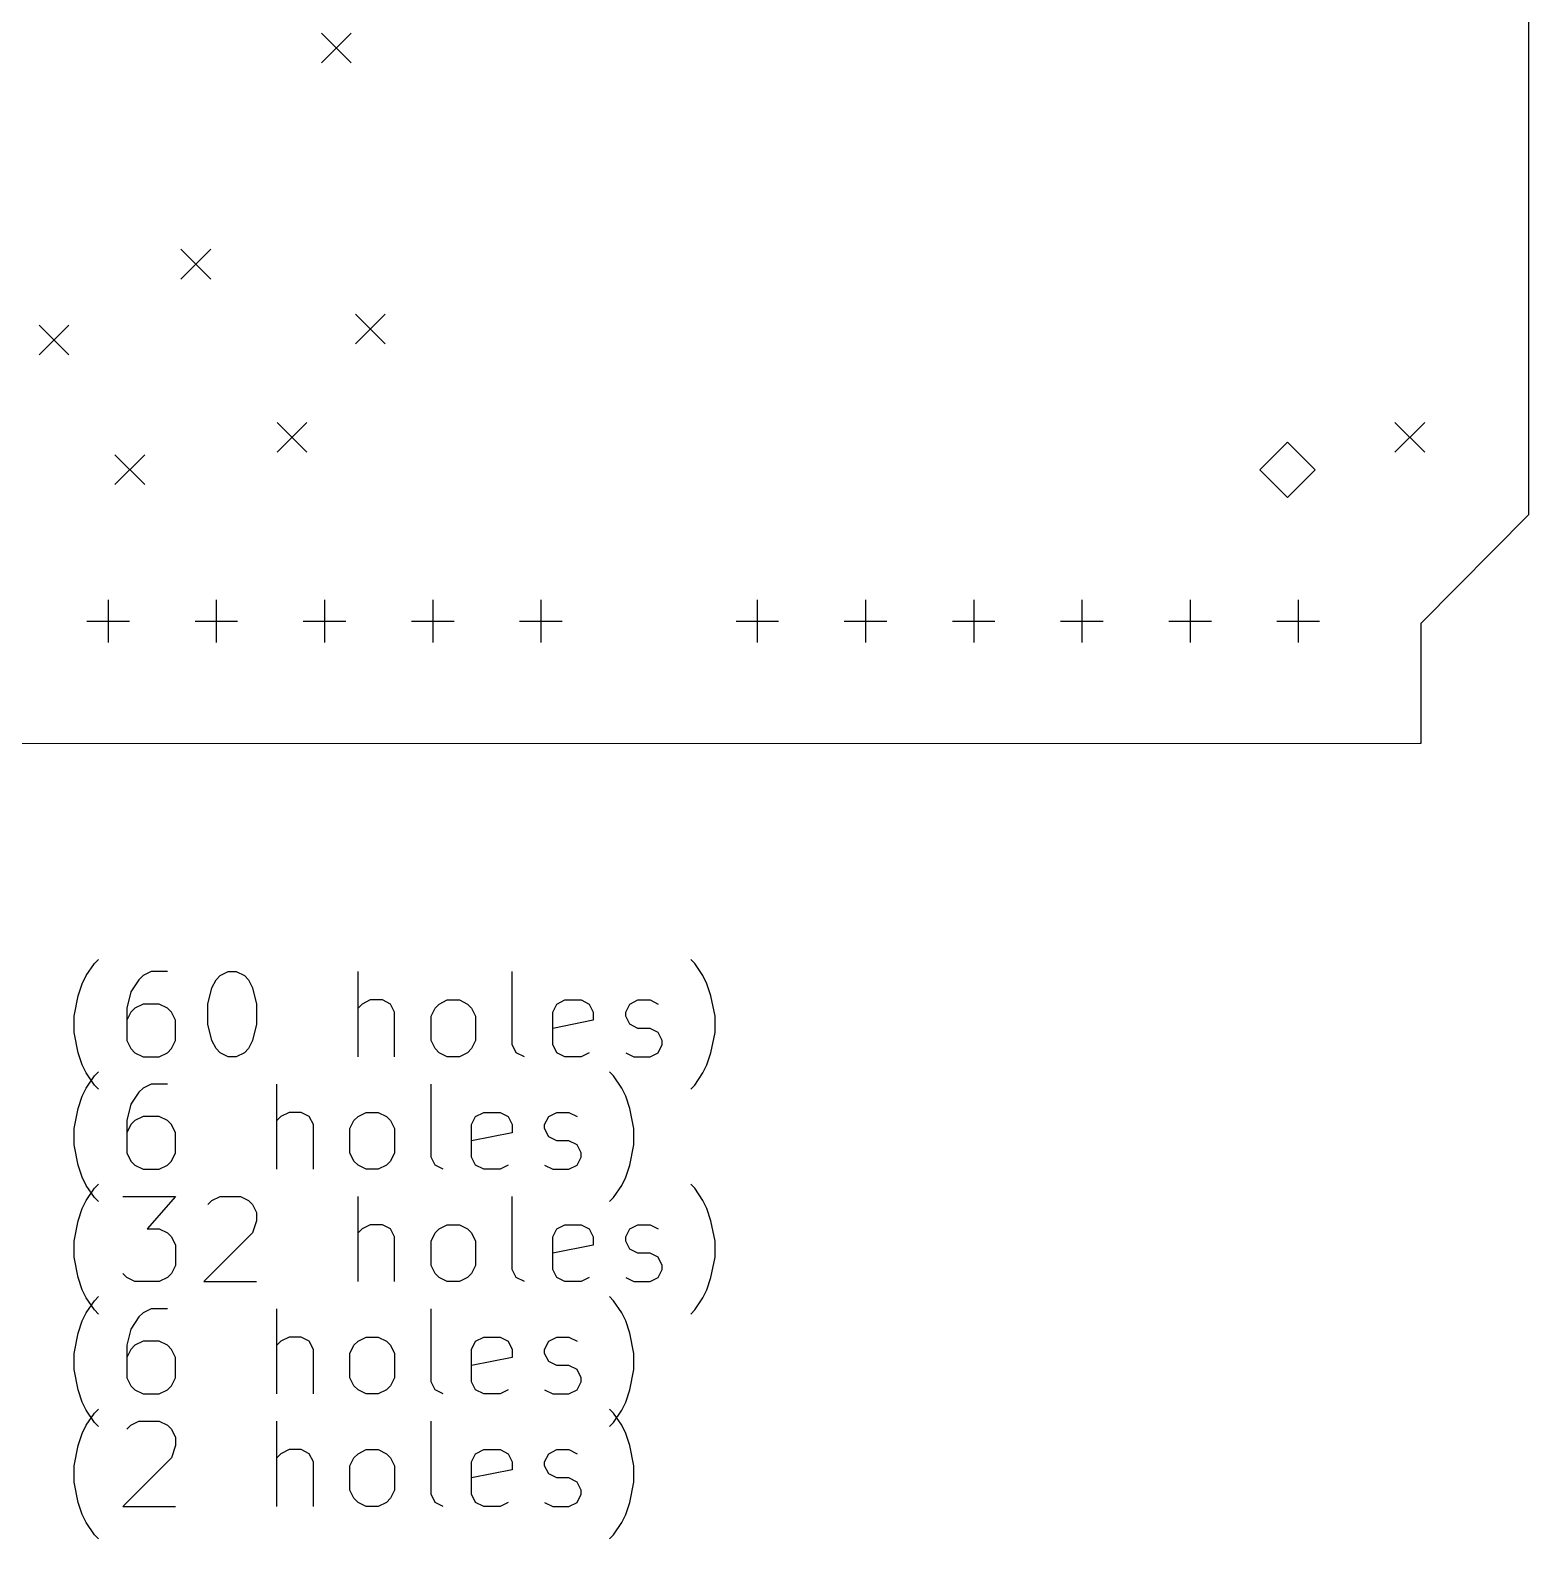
# Model space of a CAD drawing. Extents: x 89.8 to 160.4, y -127.5 to -54.8.
# Drawn here: x 125.17 to 160.35, y -127.47 to -92.04 of the extents above; entities that cross this region are included whole.
import ezdxf

# ---------------------------------------------------------------- set-up
doc = ezdxf.new("R2010")
doc.units = 0
doc.layers.add('BLACK', color=7, linetype='CONTINUOUS')

msp = doc.modelspace()

# ---------------------------------------------------------------- linework, layer by layer
at = {"layer": 'BLACK', "linetype": 'CONTINUOUS'}
for p, q in [((160.352, -103.416), (160.352, -70.576)), ((132.01, -92.106), (132.709, -92.806)), ((132.709, -92.106), (132.01, -92.806)), ((128.707, -97.186), (129.407, -97.886)), ((129.407, -97.186), (128.707, -97.886)), ((132.807, -98.7067), (133.507, -99.4067)), ((133.507, -98.7067), (132.807, -99.4067)), ((125.38, -98.964), (126.08, -99.664)), ((126.08, -98.964), (125.38, -99.664)), ((130.968, -101.25), (131.668, -101.95)), ((131.668, -101.25), (130.968, -101.95)), ((157.208, -101.25), (157.909, -101.95)), ((157.909, -101.25), (157.208, -101.95)), ((127.158, -102.012), (127.858, -102.712)), ((127.858, -102.012), (127.158, -102.712)), ((154.686, -101.712), (154.036, -102.362)), ((155.336, -102.362), (154.686, -101.712)), ((154.036, -102.362), (154.686, -103.012)), ((154.686, -103.012), (155.336, -102.362)), ((157.822, -105.966), (160.352, -103.416)), ((127, -105.418), (127, -106.418)), ((129.54, -105.418), (129.54, -106.418)), ((132.08, -105.418), (132.08, -106.418)), ((134.62, -105.418), (134.62, -106.418)), ((137.16, -105.418), (137.16, -106.418)), ((142.24, -105.418), (142.24, -106.418)), ((144.78, -105.418), (144.78, -106.418)), ((147.32, -105.418), (147.32, -106.418)), ((149.86, -105.418), (149.86, -106.418)), ((152.4, -105.418), (152.4, -106.418)), ((154.94, -105.418), (154.94, -106.418)), ((126.5, -105.918), (127.5, -105.918)), ((129.04, -105.918), (130.04, -105.918)), ((131.58, -105.918), (132.58, -105.918)), ((134.12, -105.918), (135.12, -105.918)), ((136.66, -105.918), (137.66, -105.918)), ((141.74, -105.918), (142.74, -105.918)), ((144.28, -105.918), (145.28, -105.918)), ((146.82, -105.918), (147.82, -105.918)), ((149.36, -105.918), (150.36, -105.918)), ((151.9, -105.918), (152.9, -105.918)), ((154.44, -105.918), (155.44, -105.918)), ((157.822, -108.786), (157.822, -105.966)), ((91.102, -108.796), (157.802, -108.786)), ((157.802, -108.786), (157.822, -108.786)), ((126.485, -114.246), (126.676, -113.96)), ((126.676, -113.96), (126.771, -113.865)), ((140.771, -113.96), (140.676, -113.865)), ((140.962, -114.246), (140.771, -113.96)), ((126.295, -114.722), (126.39, -114.436)), ((126.39, -114.436), (126.485, -114.246)), ((127.723, -114.341), (127.533, -114.627)), ((127.819, -114.246), (127.723, -114.341)), ((128.009, -114.151), (127.819, -114.246)), ((128.39, -114.151), (128.009, -114.151)), ((129.438, -114.532), (129.533, -114.341)), ((129.533, -114.341), (129.628, -114.246)), ((129.628, -114.246), (129.819, -114.151)), ((129.819, -114.151), (130.009, -114.151)), ((130.009, -114.151), (130.2, -114.246)), ((130.2, -114.246), (130.295, -114.341)), ((130.295, -114.341), (130.39, -114.532)), ((132.866, -116.151), (132.866, -114.151)), ((136.485, -115.865), (136.485, -114.151)), ((141.057, -114.436), (140.962, -114.246)), ((141.152, -114.722), (141.057, -114.436)), ((126.2, -115.198), (126.295, -114.722)), ((127.533, -114.627), (127.438, -115.008)), ((129.342, -114.913), (129.438, -114.532)), ((130.39, -114.532), (130.485, -114.913)), ((141.247, -115.198), (141.152, -114.722)), ((127.438, -115.008), (127.438, -115.77)), ((127.533, -115.103), (127.438, -115.294)), ((127.628, -115.008), (127.533, -115.103)), ((127.819, -114.913), (127.628, -115.008)), ((128.2, -114.913), (127.819, -114.913)), ((128.39, -115.008), (128.2, -114.913)), ((128.485, -115.103), (128.39, -115.008)), ((128.581, -115.294), (128.485, -115.103)), ((129.342, -115.389), (129.342, -114.913)), ((130.485, -114.913), (130.485, -115.389)), ((132.962, -114.913), (132.866, -115.008)), ((133.152, -114.817), (132.962, -114.913)), ((133.438, -114.817), (133.152, -114.817)), ((133.628, -114.913), (133.438, -114.817)), ((133.723, -115.103), (133.628, -114.913)), ((133.723, -116.151), (133.723, -115.103)), ((134.581, -115.198), (134.676, -115.008)), ((134.676, -115.008), (134.771, -114.913)), ((134.771, -114.913), (134.962, -114.817)), ((134.962, -114.817), (135.247, -114.817)), ((135.247, -114.817), (135.438, -114.913)), ((135.438, -114.913), (135.533, -115.008)), ((135.533, -115.008), (135.628, -115.198)), ((137.438, -115.103), (137.533, -114.913)), ((137.438, -115.865), (137.438, -115.103)), ((137.533, -114.913), (137.723, -114.817)), ((137.723, -114.817), (138.104, -114.817)), ((138.104, -114.817), (138.295, -114.913)), ((138.295, -114.913), (138.39, -115.103)), ((138.39, -115.103), (138.39, -115.294)), ((139.152, -115.103), (139.247, -114.913)), ((139.152, -115.198), (139.152, -115.103)), ((139.247, -114.913), (139.438, -114.817)), ((139.438, -114.817), (139.723, -114.817)), ((139.723, -114.817), (139.914, -114.913)), ((126.2, -115.579), (126.2, -115.198)), ((128.581, -115.77), (128.581, -115.294)), ((129.438, -115.77), (129.342, -115.389)), ((130.485, -115.389), (130.39, -115.77)), ((134.581, -115.77), (134.581, -115.198)), ((135.628, -115.198), (135.628, -115.77)), ((138.39, -115.294), (137.438, -115.484)), ((139.247, -115.389), (139.152, -115.198)), ((139.438, -115.484), (139.247, -115.389)), ((139.723, -115.484), (139.438, -115.484)), ((139.914, -115.579), (139.723, -115.484)), ((141.247, -115.579), (141.247, -115.198)), ((126.295, -116.056), (126.2, -115.579)), ((127.438, -115.77), (127.533, -115.96)), ((128.485, -115.96), (128.581, -115.77)), ((129.533, -115.96), (129.438, -115.77)), ((130.39, -115.77), (130.295, -115.96)), ((134.676, -115.96), (134.581, -115.77)), ((135.628, -115.77), (135.533, -115.96)), ((136.581, -116.056), (136.485, -115.865)), ((137.533, -116.056), (137.438, -115.865)), ((140.009, -115.77), (139.914, -115.579)), ((139.914, -116.056), (140.009, -115.865)), ((140.009, -115.865), (140.009, -115.77)), ((141.152, -116.056), (141.247, -115.579)), ((126.39, -116.341), (126.295, -116.056)), ((127.533, -115.96), (127.628, -116.056)), ((127.628, -116.056), (127.819, -116.151)), ((127.819, -116.151), (128.2, -116.151)), ((128.2, -116.151), (128.39, -116.056)), ((128.39, -116.056), (128.485, -115.96)), ((129.628, -116.056), (129.533, -115.96)), ((129.819, -116.151), (129.628, -116.056)), ((130.009, -116.151), (129.819, -116.151)), ((130.2, -116.056), (130.009, -116.151)), ((130.295, -115.96), (130.2, -116.056)), ((134.771, -116.056), (134.676, -115.96)), ((134.962, -116.151), (134.771, -116.056)), ((135.247, -116.151), (134.962, -116.151)), ((135.438, -116.056), (135.247, -116.151)), ((135.533, -115.96), (135.438, -116.056)), ((136.771, -116.151), (136.581, -116.056)), ((137.723, -116.151), (137.533, -116.056)), ((138.104, -116.151), (137.723, -116.151)), ((138.295, -116.056), (138.104, -116.151)), ((139.152, -116.056), (139.342, -116.151)), ((139.342, -116.151), (139.723, -116.151)), ((139.723, -116.151), (139.914, -116.056)), ((141.057, -116.341), (141.152, -116.056)), ((126.485, -116.532), (126.39, -116.341)), ((126.676, -116.817), (126.485, -116.532)), ((126.676, -116.6), (126.771, -116.505)), ((138.866, -116.6), (138.771, -116.505)), ((140.771, -116.817), (140.962, -116.532)), ((140.962, -116.532), (141.057, -116.341)), ((126.39, -117.076), (126.485, -116.886)), ((126.485, -116.886), (126.676, -116.6)), ((126.771, -116.913), (126.676, -116.817)), ((127.819, -116.886), (127.723, -116.981)), ((128.009, -116.791), (127.819, -116.886)), ((128.39, -116.791), (128.009, -116.791)), ((130.962, -118.791), (130.962, -116.791)), ((134.581, -118.505), (134.581, -116.791)), ((139.057, -116.886), (138.866, -116.6)), ((139.152, -117.076), (139.057, -116.886)), ((140.676, -116.913), (140.771, -116.817)), ((126.295, -117.362), (126.39, -117.076)), ((127.533, -117.267), (127.438, -117.648)), ((127.723, -116.981), (127.533, -117.267)), ((139.247, -117.362), (139.152, -117.076)), ((126.2, -117.838), (126.295, -117.362)), ((127.819, -117.553), (127.628, -117.648)), ((128.2, -117.553), (127.819, -117.553)), ((128.39, -117.648), (128.2, -117.553)), ((131.057, -117.553), (130.962, -117.648)), ((131.247, -117.457), (131.057, -117.553)), ((131.533, -117.457), (131.247, -117.457)), ((131.723, -117.553), (131.533, -117.457)), ((131.819, -117.743), (131.723, -117.553)), ((132.771, -117.648), (132.866, -117.553)), ((132.866, -117.553), (133.057, -117.457)), ((133.057, -117.457), (133.342, -117.457)), ((133.342, -117.457), (133.533, -117.553)), ((133.533, -117.553), (133.628, -117.648)), ((135.533, -117.743), (135.628, -117.553)), ((135.628, -117.553), (135.819, -117.457)), ((135.819, -117.457), (136.2, -117.457)), ((136.2, -117.457), (136.39, -117.553)), ((136.39, -117.553), (136.485, -117.743)), ((137.247, -117.743), (137.342, -117.553)), ((137.342, -117.553), (137.533, -117.457)), ((137.533, -117.457), (137.819, -117.457)), ((137.819, -117.457), (138.009, -117.553)), ((139.342, -117.838), (139.247, -117.362)), ((126.2, -118.219), (126.2, -117.838)), ((127.438, -117.648), (127.438, -118.41)), ((127.533, -117.743), (127.438, -117.934)), ((127.628, -117.648), (127.533, -117.743)), ((128.485, -117.743), (128.39, -117.648)), ((128.581, -117.934), (128.485, -117.743)), ((128.581, -118.41), (128.581, -117.934)), ((131.819, -118.791), (131.819, -117.743)), ((132.676, -117.838), (132.771, -117.648)), ((132.676, -118.41), (132.676, -117.838)), ((133.628, -117.648), (133.723, -117.838)), ((133.723, -117.838), (133.723, -118.41)), ((135.533, -118.505), (135.533, -117.743)), ((136.485, -117.934), (135.533, -118.124)), ((136.485, -117.743), (136.485, -117.934)), ((137.247, -117.838), (137.247, -117.743)), ((137.342, -118.029), (137.247, -117.838)), ((139.342, -118.219), (139.342, -117.838)), ((126.295, -118.696), (126.2, -118.219)), ((137.533, -118.124), (137.342, -118.029)), ((137.819, -118.124), (137.533, -118.124)), ((138.009, -118.219), (137.819, -118.124)), ((138.104, -118.41), (138.009, -118.219)), ((139.247, -118.696), (139.342, -118.219)), ((126.39, -118.981), (126.295, -118.696)), ((127.438, -118.41), (127.533, -118.6)), ((127.533, -118.6), (127.628, -118.696)), ((127.628, -118.696), (127.819, -118.791)), ((128.2, -118.791), (128.39, -118.696)), ((128.39, -118.696), (128.485, -118.6)), ((128.485, -118.6), (128.581, -118.41)), ((132.771, -118.6), (132.676, -118.41)), ((132.866, -118.696), (132.771, -118.6)), ((133.057, -118.791), (132.866, -118.696)), ((133.533, -118.696), (133.342, -118.791)), ((133.628, -118.6), (133.533, -118.696)), ((133.723, -118.41), (133.628, -118.6)), ((134.676, -118.696), (134.581, -118.505)), ((134.866, -118.791), (134.676, -118.696)), ((135.628, -118.696), (135.533, -118.505)), ((135.819, -118.791), (135.628, -118.696)), ((136.39, -118.696), (136.2, -118.791)), ((137.247, -118.696), (137.438, -118.791)), ((137.819, -118.791), (138.009, -118.696)), ((138.009, -118.696), (138.104, -118.505)), ((138.104, -118.505), (138.104, -118.41)), ((139.152, -118.981), (139.247, -118.696)), ((126.485, -119.172), (126.39, -118.981)), ((127.819, -118.791), (128.2, -118.791)), ((133.342, -118.791), (133.057, -118.791)), ((136.2, -118.791), (135.819, -118.791)), ((137.438, -118.791), (137.819, -118.791)), ((139.057, -119.172), (139.152, -118.981)), ((126.676, -119.457), (126.485, -119.172)), ((126.485, -119.526), (126.676, -119.24)), ((126.676, -119.24), (126.771, -119.145)), ((138.866, -119.457), (139.057, -119.172)), ((140.771, -119.24), (140.676, -119.145)), ((140.962, -119.526), (140.771, -119.24)), ((126.295, -120.002), (126.39, -119.716)), ((126.39, -119.716), (126.485, -119.526)), ((126.771, -119.553), (126.676, -119.457)), ((127.342, -119.431), (128.581, -119.431)), ((128.581, -119.431), (127.914, -120.193)), ((129.342, -119.621), (129.438, -119.526)), ((129.438, -119.526), (129.628, -119.431)), ((129.628, -119.431), (130.104, -119.431)), ((130.104, -119.431), (130.295, -119.526)), ((130.295, -119.526), (130.39, -119.621)), ((130.39, -119.621), (130.485, -119.812)), ((132.866, -121.431), (132.866, -119.431)), ((136.485, -121.145), (136.485, -119.431)), ((138.771, -119.553), (138.866, -119.457)), ((141.057, -119.716), (140.962, -119.526)), ((141.152, -120.002), (141.057, -119.716)), ((126.2, -120.478), (126.295, -120.002)), ((130.485, -120.002), (130.39, -120.288)), ((130.485, -119.812), (130.485, -120.002)), ((133.152, -120.097), (132.962, -120.193)), ((133.438, -120.097), (133.152, -120.097)), ((133.628, -120.193), (133.438, -120.097)), ((134.771, -120.193), (134.962, -120.097)), ((134.962, -120.097), (135.247, -120.097)), ((135.247, -120.097), (135.438, -120.193)), ((137.533, -120.193), (137.723, -120.097)), ((137.723, -120.097), (138.104, -120.097)), ((138.104, -120.097), (138.295, -120.193)), ((139.247, -120.193), (139.438, -120.097)), ((139.438, -120.097), (139.723, -120.097)), ((139.723, -120.097), (139.914, -120.193)), ((141.247, -120.478), (141.152, -120.002)), ((127.914, -120.193), (128.2, -120.193)), ((128.2, -120.193), (128.39, -120.288)), ((128.39, -120.288), (128.485, -120.383)), ((128.485, -120.383), (128.581, -120.574)), ((130.39, -120.288), (129.247, -121.431)), ((132.962, -120.193), (132.866, -120.288)), ((133.723, -120.383), (133.628, -120.193)), ((133.723, -121.431), (133.723, -120.383)), ((134.581, -120.478), (134.676, -120.288)), ((134.676, -120.288), (134.771, -120.193)), ((135.438, -120.193), (135.533, -120.288)), ((135.533, -120.288), (135.628, -120.478)), ((137.438, -120.383), (137.533, -120.193)), ((137.438, -121.145), (137.438, -120.383)), ((138.295, -120.193), (138.39, -120.383)), ((138.39, -120.383), (138.39, -120.574)), ((139.152, -120.383), (139.247, -120.193)), ((139.152, -120.478), (139.152, -120.383)), ((126.2, -120.859), (126.2, -120.478)), ((128.581, -120.574), (128.581, -121.05)), ((134.581, -121.05), (134.581, -120.478)), ((135.628, -120.478), (135.628, -121.05)), ((138.39, -120.574), (137.438, -120.764)), ((139.247, -120.669), (139.152, -120.478)), ((139.438, -120.764), (139.247, -120.669)), ((139.723, -120.764), (139.438, -120.764)), ((139.914, -120.859), (139.723, -120.764)), ((141.247, -120.859), (141.247, -120.478)), ((126.295, -121.336), (126.2, -120.859)), ((128.581, -121.05), (128.485, -121.24)), ((134.676, -121.24), (134.581, -121.05)), ((135.628, -121.05), (135.533, -121.24)), ((136.581, -121.336), (136.485, -121.145)), ((137.533, -121.336), (137.438, -121.145)), ((140.009, -121.05), (139.914, -120.859)), ((139.914, -121.336), (140.009, -121.145)), ((140.009, -121.145), (140.009, -121.05)), ((141.152, -121.336), (141.247, -120.859)), ((126.39, -121.621), (126.295, -121.336)), ((127.438, -121.336), (127.342, -121.24)), ((127.628, -121.431), (127.438, -121.336)), ((128.2, -121.431), (127.628, -121.431)), ((128.39, -121.336), (128.2, -121.431)), ((128.485, -121.24), (128.39, -121.336)), ((129.247, -121.431), (130.485, -121.431)), ((134.771, -121.336), (134.676, -121.24)), ((134.962, -121.431), (134.771, -121.336)), ((135.247, -121.431), (134.962, -121.431)), ((135.438, -121.336), (135.247, -121.431)), ((135.533, -121.24), (135.438, -121.336)), ((136.771, -121.431), (136.581, -121.336)), ((137.723, -121.431), (137.533, -121.336)), ((138.104, -121.431), (137.723, -121.431)), ((138.295, -121.336), (138.104, -121.431)), ((139.152, -121.336), (139.342, -121.431)), ((139.342, -121.431), (139.723, -121.431)), ((139.723, -121.431), (139.914, -121.336)), ((141.057, -121.621), (141.152, -121.336)), ((126.485, -121.812), (126.39, -121.621)), ((126.676, -122.097), (126.485, -121.812)), ((126.485, -122.166), (126.676, -121.88)), ((126.676, -121.88), (126.771, -121.785)), ((138.866, -121.88), (138.771, -121.785)), ((139.057, -122.166), (138.866, -121.88)), ((140.771, -122.097), (140.962, -121.812)), ((140.962, -121.812), (141.057, -121.621)), ((126.39, -122.356), (126.485, -122.166)), ((126.771, -122.193), (126.676, -122.097)), ((127.819, -122.166), (127.723, -122.261)), ((128.009, -122.071), (127.819, -122.166)), ((128.39, -122.071), (128.009, -122.071)), ((130.962, -124.071), (130.962, -122.071)), ((134.581, -123.785), (134.581, -122.071)), ((139.152, -122.356), (139.057, -122.166)), ((140.676, -122.193), (140.771, -122.097)), ((126.295, -122.642), (126.39, -122.356)), ((127.533, -122.547), (127.438, -122.928)), ((127.723, -122.261), (127.533, -122.547)), ((139.247, -122.642), (139.152, -122.356)), ((126.2, -123.118), (126.295, -122.642)), ((127.438, -122.928), (127.438, -123.69)), ((127.628, -122.928), (127.533, -123.023)), ((127.819, -122.833), (127.628, -122.928)), ((128.2, -122.833), (127.819, -122.833)), ((128.39, -122.928), (128.2, -122.833)), ((128.485, -123.023), (128.39, -122.928)), ((131.057, -122.833), (130.962, -122.928)), ((131.247, -122.737), (131.057, -122.833)), ((131.533, -122.737), (131.247, -122.737)), ((131.723, -122.833), (131.533, -122.737)), ((131.819, -123.023), (131.723, -122.833)), ((132.676, -123.118), (132.771, -122.928)), ((132.771, -122.928), (132.866, -122.833)), ((132.866, -122.833), (133.057, -122.737)), ((133.057, -122.737), (133.342, -122.737)), ((133.342, -122.737), (133.533, -122.833)), ((133.533, -122.833), (133.628, -122.928)), ((133.628, -122.928), (133.723, -123.118)), ((135.533, -123.023), (135.628, -122.833)), ((135.628, -122.833), (135.819, -122.737)), ((135.819, -122.737), (136.2, -122.737)), ((136.2, -122.737), (136.39, -122.833)), ((136.39, -122.833), (136.485, -123.023)), ((137.247, -123.023), (137.342, -122.833)), ((137.342, -122.833), (137.533, -122.737)), ((137.533, -122.737), (137.819, -122.737)), ((137.819, -122.737), (138.009, -122.833)), ((139.342, -123.118), (139.247, -122.642)), ((126.2, -123.499), (126.2, -123.118)), ((127.533, -123.023), (127.438, -123.214)), ((128.581, -123.214), (128.485, -123.023)), ((128.581, -123.69), (128.581, -123.214)), ((131.819, -124.071), (131.819, -123.023)), ((132.676, -123.69), (132.676, -123.118)), ((133.723, -123.118), (133.723, -123.69)), ((135.533, -123.785), (135.533, -123.023)), ((136.485, -123.214), (135.533, -123.404)), ((136.485, -123.023), (136.485, -123.214)), ((137.247, -123.118), (137.247, -123.023)), ((137.342, -123.309), (137.247, -123.118)), ((137.533, -123.404), (137.342, -123.309)), ((139.342, -123.499), (139.342, -123.118)), ((126.295, -123.976), (126.2, -123.499)), ((137.819, -123.404), (137.533, -123.404)), ((138.009, -123.499), (137.819, -123.404)), ((138.104, -123.69), (138.009, -123.499)), ((139.247, -123.976), (139.342, -123.499)), ((126.39, -124.261), (126.295, -123.976)), ((127.438, -123.69), (127.533, -123.88)), ((127.533, -123.88), (127.628, -123.976)), ((127.628, -123.976), (127.819, -124.071)), ((128.2, -124.071), (128.39, -123.976)), ((128.39, -123.976), (128.485, -123.88)), ((128.485, -123.88), (128.581, -123.69)), ((132.771, -123.88), (132.676, -123.69)), ((132.866, -123.976), (132.771, -123.88)), ((133.057, -124.071), (132.866, -123.976)), ((133.533, -123.976), (133.342, -124.071)), ((133.628, -123.88), (133.533, -123.976)), ((133.723, -123.69), (133.628, -123.88)), ((134.676, -123.976), (134.581, -123.785)), ((134.866, -124.071), (134.676, -123.976)), ((135.628, -123.976), (135.533, -123.785)), ((135.819, -124.071), (135.628, -123.976)), ((136.39, -123.976), (136.2, -124.071)), ((137.247, -123.976), (137.438, -124.071)), ((137.819, -124.071), (138.009, -123.976)), ((138.009, -123.976), (138.104, -123.785)), ((138.104, -123.785), (138.104, -123.69)), ((139.152, -124.261), (139.247, -123.976)), ((126.485, -124.452), (126.39, -124.261)), ((127.819, -124.071), (128.2, -124.071)), ((133.342, -124.071), (133.057, -124.071)), ((136.2, -124.071), (135.819, -124.071)), ((137.438, -124.071), (137.819, -124.071)), ((139.057, -124.452), (139.152, -124.261)), ((126.676, -124.737), (126.485, -124.452)), ((126.485, -124.806), (126.676, -124.52)), ((126.676, -124.52), (126.771, -124.425)), ((127.533, -124.806), (127.723, -124.711)), ((127.723, -124.711), (128.2, -124.711)), ((128.2, -124.711), (128.39, -124.806)), ((130.962, -126.711), (130.962, -124.711)), ((134.581, -126.425), (134.581, -124.711)), ((138.866, -124.52), (138.771, -124.425)), ((138.866, -124.737), (139.057, -124.452)), ((139.057, -124.806), (138.866, -124.52)), ((126.295, -125.282), (126.39, -124.996)), ((126.39, -124.996), (126.485, -124.806)), ((126.771, -124.833), (126.676, -124.737)), ((127.438, -124.901), (127.533, -124.806)), ((128.39, -124.806), (128.485, -124.901)), ((128.485, -124.901), (128.581, -125.092)), ((138.771, -124.833), (138.866, -124.737)), ((139.152, -124.996), (139.057, -124.806)), ((139.247, -125.282), (139.152, -124.996)), ((126.2, -125.758), (126.295, -125.282)), ((128.581, -125.282), (128.485, -125.568)), ((128.581, -125.092), (128.581, -125.282)), ((131.247, -125.377), (131.057, -125.473)), ((131.533, -125.377), (131.247, -125.377)), ((131.723, -125.473), (131.533, -125.377)), ((132.866, -125.473), (133.057, -125.377)), ((133.057, -125.377), (133.342, -125.377)), ((133.342, -125.377), (133.533, -125.473)), ((135.628, -125.473), (135.819, -125.377)), ((135.819, -125.377), (136.2, -125.377)), ((136.2, -125.377), (136.39, -125.473)), ((137.342, -125.473), (137.533, -125.377)), ((137.533, -125.377), (137.819, -125.377)), ((137.819, -125.377), (138.009, -125.473)), ((139.342, -125.758), (139.247, -125.282)), ((126.2, -126.139), (126.2, -125.758)), ((128.485, -125.568), (127.342, -126.711)), ((131.057, -125.473), (130.962, -125.568)), ((131.819, -125.663), (131.723, -125.473)), ((131.819, -126.711), (131.819, -125.663)), ((132.676, -125.758), (132.771, -125.568)), ((132.676, -126.33), (132.676, -125.758)), ((132.771, -125.568), (132.866, -125.473)), ((133.533, -125.473), (133.628, -125.568)), ((133.628, -125.568), (133.723, -125.758)), ((133.723, -125.758), (133.723, -126.33)), ((135.533, -125.663), (135.628, -125.473)), ((135.533, -126.425), (135.533, -125.663)), ((136.39, -125.473), (136.485, -125.663)), ((136.485, -125.663), (136.485, -125.854)), ((137.247, -125.663), (137.342, -125.473)), ((137.247, -125.758), (137.247, -125.663)), ((137.342, -125.949), (137.247, -125.758)), ((139.342, -126.139), (139.342, -125.758)), ((126.295, -126.616), (126.2, -126.139)), ((136.485, -125.854), (135.533, -126.044)), ((137.533, -126.044), (137.342, -125.949)), ((137.819, -126.044), (137.533, -126.044)), ((138.009, -126.139), (137.819, -126.044)), ((138.104, -126.33), (138.009, -126.139)), ((139.247, -126.616), (139.342, -126.139)), ((132.771, -126.52), (132.676, -126.33)), ((133.723, -126.33), (133.628, -126.52)), ((134.676, -126.616), (134.581, -126.425)), ((135.628, -126.616), (135.533, -126.425)), ((138.009, -126.616), (138.104, -126.425)), ((138.104, -126.425), (138.104, -126.33)), ((126.39, -126.901), (126.295, -126.616)), ((127.342, -126.711), (128.581, -126.711)), ((132.866, -126.616), (132.771, -126.52)), ((133.057, -126.711), (132.866, -126.616)), ((133.342, -126.711), (133.057, -126.711)), ((133.533, -126.616), (133.342, -126.711)), ((133.628, -126.52), (133.533, -126.616)), ((134.866, -126.711), (134.676, -126.616)), ((135.819, -126.711), (135.628, -126.616)), ((136.2, -126.711), (135.819, -126.711)), ((136.39, -126.616), (136.2, -126.711)), ((137.247, -126.616), (137.438, -126.711)), ((137.438, -126.711), (137.819, -126.711)), ((137.819, -126.711), (138.009, -126.616)), ((139.152, -126.901), (139.247, -126.616)), ((126.485, -127.092), (126.39, -126.901)), ((126.676, -127.377), (126.485, -127.092)), ((138.866, -127.377), (139.057, -127.092)), ((139.057, -127.092), (139.152, -126.901)), ((126.771, -127.473), (126.676, -127.377)), ((138.771, -127.473), (138.866, -127.377))]:
    msp.add_line(p, q, dxfattribs=at)

doc.saveas('drawing.dxf')
